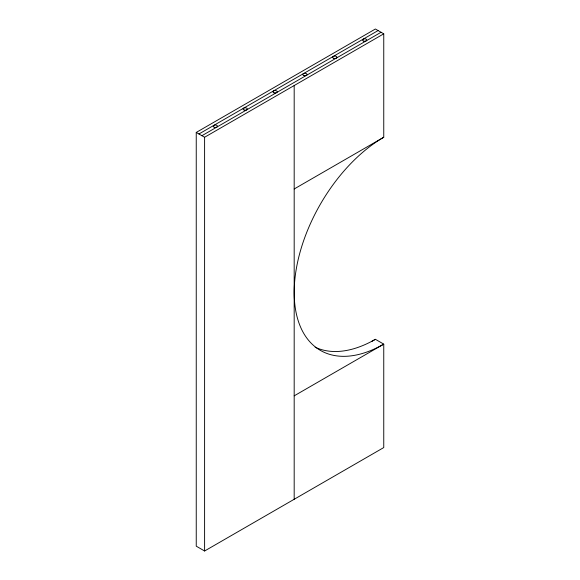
<?xml version="1.0" encoding="UTF-8"?>
<svg xmlns="http://www.w3.org/2000/svg" width="580" height="580" viewBox="0 0 580 580"><rect width="100%" height="100%" fill="white"/><g stroke="black" fill="none" stroke-linecap="round" stroke-linejoin="round"><path stroke-width="0.87" d="M196.243 132.436L375.398 29L383.757 33.828L383.757 137.264A126.679 73.138 -60 0 0 294.183 292.414A126.679 73.138 -60 0 0 383.757 344.129L383.757 447.564L204.602 551L196.243 546.172L196.243 132.436L204.602 137.257L383.757 33.828M198.933 133.987L378.087 30.552M201.912 135.706L381.067 32.277M294.183 188.979L383.757 137.264M371.504 341.555L375.398 339.307L383.757 344.129L294.183 395.85M274.014 92.807L273.579 92.611A2.11 1.218 0 0 1 274.347 90.603A2.11 1.218 0 0 1 277.175 91.858A2.11 1.218 0 0 1 274.014 92.807L273.579 92.611M294.183 85.543L294.183 499.286M204.602 137.257L204.602 551M375.398 339.307A126.679 73.138 -60 0 1 315.121 347.188M214.295 127.281A2.11 1.218 0 0 0 217.464 126.23A2.11 1.218 0 0 0 214.295 125.171A2.11 1.218 0 0 0 214.295 127.281M244.158 110.048A2.11 1.218 0 0 0 247.326 108.989A2.11 1.218 0 0 0 244.158 107.931A2.11 1.218 0 0 0 244.158 110.048M303.876 75.567A2.11 1.218 0 0 0 307.037 74.508A2.11 1.218 0 0 0 303.876 73.457A2.11 1.218 0 0 0 303.876 75.567M333.732 58.326A2.11 1.218 0 0 0 336.9 57.275A2.11 1.218 0 0 0 333.732 56.217A2.11 1.218 0 0 0 333.732 58.326M363.595 41.086A2.11 1.218 0 0 0 366.756 40.035A2.11 1.218 0 0 0 363.595 38.976A2.11 1.218 0 0 0 363.595 41.086"/></g></svg>
